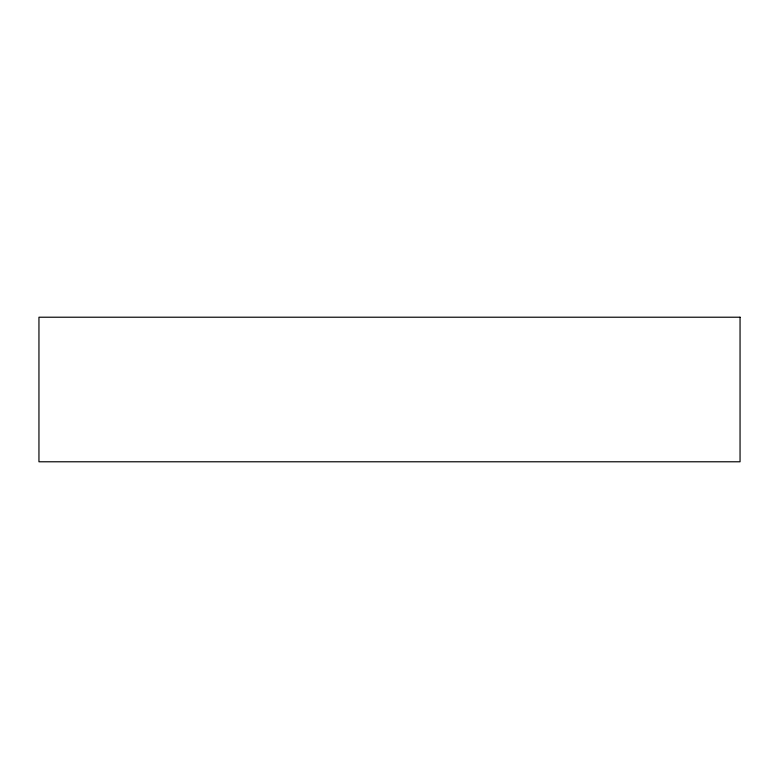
<?xml version="1.0" encoding="UTF-8"?>
<svg xmlns="http://www.w3.org/2000/svg" width="779" height="779" viewBox="0 0 779 779"><rect width="100%" height="100%" fill="white"/><g stroke="black" fill="none" stroke-linecap="round" stroke-linejoin="round"><path stroke-width="1.17" d="M740.05 317.219L38.95 317.219L38.95 461.781L740.05 461.781L740.05 317.219"/></g></svg>
